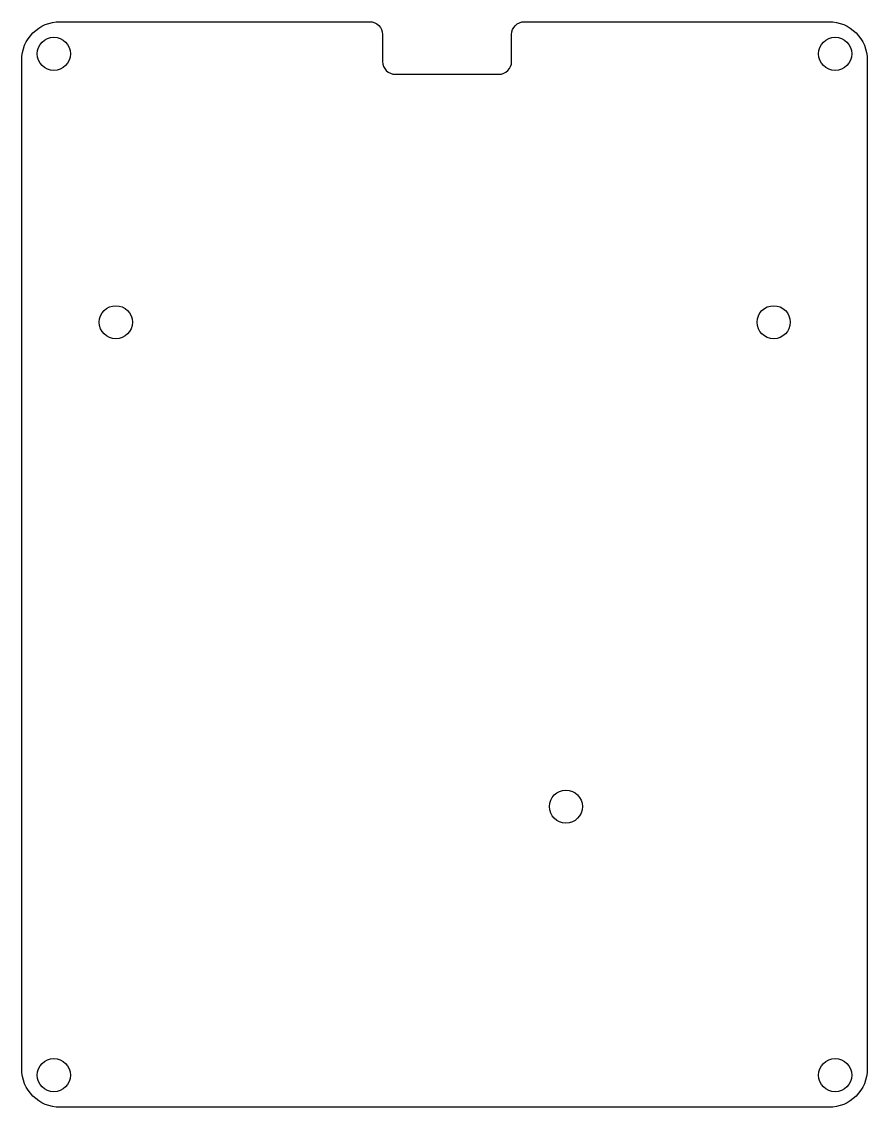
# Model space of a CAD drawing. Header units: millimetres. Extents: x 90.1 to 156.5, y -66.5 to 18.8.
import ezdxf

# ---------------------------------------------------------------- set-up
doc = ezdxf.new("R2010")
doc.units = ezdxf.units.MM
doc.layers.get('0').update_dxf_attribs({"linetype": 'CONTINUOUS'})

msp = doc.modelspace()

# ---------------------------------------------------------------- linework, layer by layer
msp.add_lwpolyline([(156.512, 15.79), (156.512, -63.5, -0.414214), (153.512, -66.5), (93.108, -66.5, -0.414214), (90.108, -63.5), (90.108, 15.79, -0.414214), (93.108, 18.79), (117.446, 18.79, -0.414214), (118.446, 17.79), (118.446, 15.661, 0.414214), (119.446, 14.661), (127.582, 14.661, 0.414214), (128.582, 15.661), (128.582, 17.79, -0.414214), (129.582, 18.79), (153.512, 18.79, -0.414214)], format="xyb", close=True)
for centre in [(92.633, 16.265), (153.987, 16.265), (97.497, -4.821), (149.163, -4.821), (132.847, -42.878), (92.633, -63.975), (153.987, -63.975)]:
    msp.add_circle(centre, 1.3)

doc.saveas('drawing.dxf')
